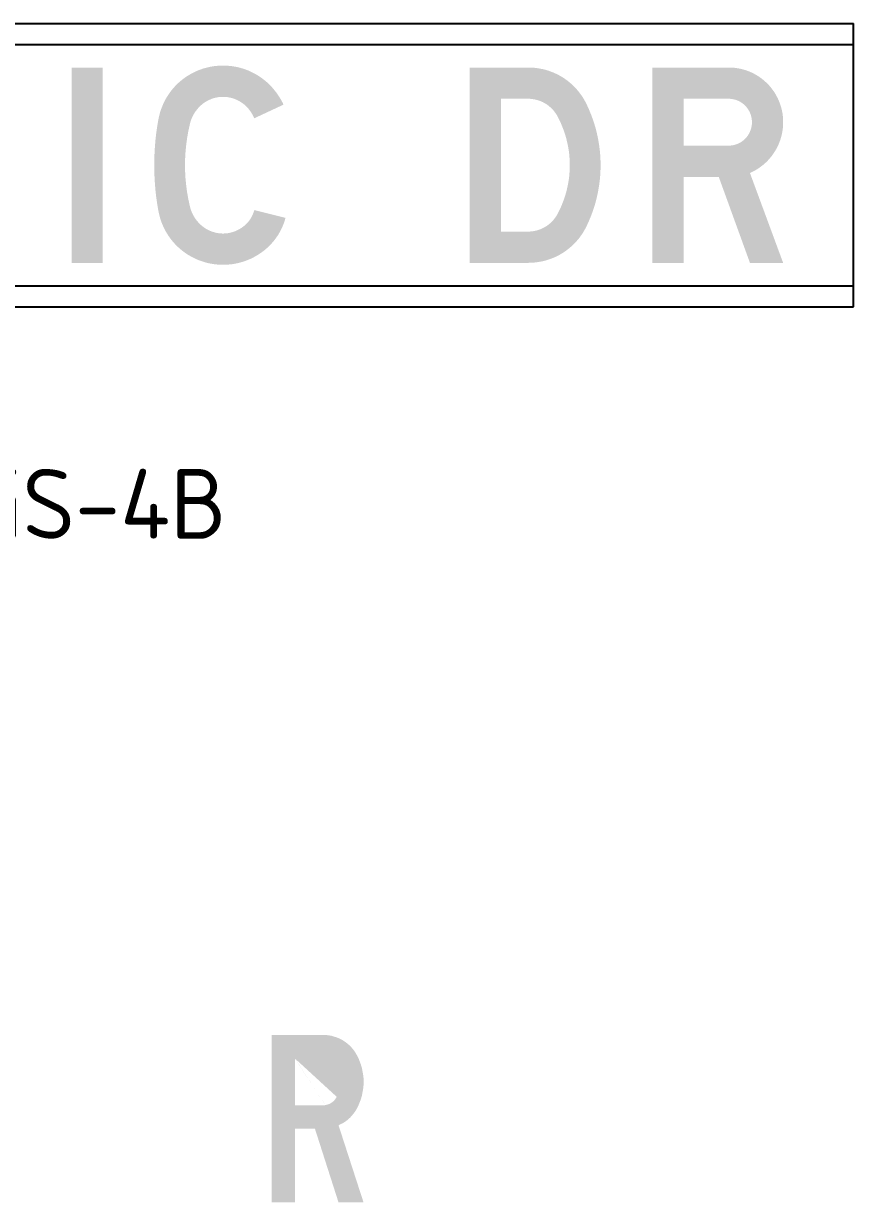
# Model space of a CAD drawing. Extents: x 78 to 205, y 184 to 269.
# Drawn here: x 145.4 to 204.9, y 184.6 to 269.1 of the extents above; entities that cross this region are included whole.
import ezdxf

# ---------------------------------------------------------------- set-up
doc = ezdxf.new("R2010")
doc.units = 0
doc.header["$LTSCALE"] = 12
doc.header["$MEASUREMENT"] = 0
doc.layers.add('L25', color=1, linetype='CONTINUOUS')
doc.layers.add('T50', color=7, linetype='CONTINUOUS')
doc.styles.add('ISO', font='ISO3098B')

msp = doc.modelspace()

# ---------------------------------------------------------------- hatches: boundary and pattern name
at = {"layer": 'L25'}
for points in [[(151.059, 251.949), (148.818, 251.949), (148.818, 265.95), (151.059, 265.95)], [(159.683, 266.09), (159.529, 266.09), (159.374, 266.08), (159.22, 266.066), (159.066, 266.051), (158.917, 266.027), (158.762, 266.003), (158.613, 265.969), (158.464, 265.931), (158.314, 265.892), (158.17, 265.844), (158.025, 265.791), (157.881, 265.738), (157.741, 265.675), (157.601, 265.608), (157.466, 265.54), (157.332, 265.468), (157.197, 265.386), (157.067, 265.304), (156.941, 265.218), (156.816, 265.126), (156.696, 265.03), (156.58, 264.933), (156.464, 264.832), (156.354, 264.721), (156.243, 264.611), (156.142, 264.5), (156.04, 264.379), (155.944, 264.259), (155.852, 264.138), (155.766, 264.008), (155.684, 263.878), (155.602, 263.748), (155.53, 263.613), (155.457, 263.474), (155.39, 263.334), (155.332, 263.194), (155.274, 263.05), (155.221, 262.905), (155.173, 262.761), (155.135, 262.611), (155.096, 262.462), (155.062, 262.312), (155.009, 262.023), (154.961, 261.73), (154.918, 261.44), (154.879, 261.151), (154.846, 260.857), (154.821, 260.564), (154.797, 260.27), (154.778, 259.981), (154.764, 259.687), (154.754, 259.393), (154.749, 259.099), (154.749, 258.805), (154.754, 258.511), (154.764, 258.217), (154.778, 257.923), (154.797, 257.629), (154.821, 257.336), (154.846, 257.042), (154.879, 256.753), (154.918, 256.459), (154.961, 256.17), (155.009, 255.881), (155.062, 255.591), (155.096, 255.442), (155.135, 255.288), (155.173, 255.143), (155.221, 254.994), (155.274, 254.85), (155.332, 254.705), (155.39, 254.565), (155.457, 254.426), (155.53, 254.286), (155.602, 254.151), (155.684, 254.021), (155.766, 253.891), (155.852, 253.766), (155.944, 253.64), (156.04, 253.52), (156.142, 253.404), (156.243, 253.289), (156.354, 253.178), (156.464, 253.072), (156.58, 252.966), (156.696, 252.869), (156.816, 252.773), (156.941, 252.681), (157.067, 252.595), (157.197, 252.513), (157.332, 252.436), (157.466, 252.359), (157.601, 252.291), (157.741, 252.224), (157.881, 252.166), (158.025, 252.108), (158.17, 252.06), (158.314, 252.012), (158.464, 251.968), (158.613, 251.93), (158.762, 251.901), (158.917, 251.872), (159.066, 251.848), (159.22, 251.834), (159.374, 251.819), (159.529, 251.814), (159.683, 251.809), (159.837, 251.814), (159.991, 251.819), (160.14, 251.834), (160.295, 251.848), (160.449, 251.872), (160.598, 251.901), (160.747, 251.93), (160.897, 251.968), (161.046, 252.012), (161.196, 252.06), (161.34, 252.108), (161.48, 252.166), (161.624, 252.224), (161.764, 252.291), (161.899, 252.359), (162.034, 252.436), (162.164, 252.513), (162.294, 252.595), (162.424, 252.681), (162.545, 252.773), (162.67, 252.869), (162.785, 252.966), (162.901, 253.072), (163.007, 253.173), (163.108, 253.274), (163.205, 253.385), (163.301, 253.496), (163.393, 253.611), (163.479, 253.727), (163.561, 253.847), (163.643, 253.968), (163.715, 254.093), (163.788, 254.223), (163.855, 254.353), (163.918, 254.483), (163.975, 254.618), (164.028, 254.753), (164.077, 254.893), (164.12, 255.028), (164.159, 255.172), (161.923, 255.731), (161.894, 255.63), (161.86, 255.534), (161.822, 255.437), (161.779, 255.341), (161.73, 255.249), (161.682, 255.158), (161.624, 255.071), (161.567, 254.984), (161.499, 254.903), (161.432, 254.825), (161.359, 254.748), (161.282, 254.676), (161.2, 254.604), (161.114, 254.536), (161.022, 254.469), (160.931, 254.411), (160.839, 254.353), (160.738, 254.305), (160.641, 254.257), (160.54, 254.214), (160.434, 254.175), (160.333, 254.146), (160.227, 254.117), (160.116, 254.093), (160.01, 254.074), (159.9, 254.064), (159.794, 254.055), (159.683, 254.05), (159.572, 254.055), (159.461, 254.064), (159.355, 254.074), (159.244, 254.093), (159.138, 254.117), (159.032, 254.146), (158.926, 254.175), (158.825, 254.214), (158.724, 254.257), (158.623, 254.305), (158.526, 254.353), (158.43, 254.411), (158.339, 254.469), (158.252, 254.536), (158.165, 254.604), (158.083, 254.676), (158.001, 254.748), (157.924, 254.83), (157.852, 254.917), (157.78, 255.004), (157.712, 255.095), (157.65, 255.187), (157.592, 255.283), (157.539, 255.38), (157.486, 255.481), (157.442, 255.582), (157.399, 255.688), (157.36, 255.794), (157.332, 255.9), (157.303, 256.011), (157.25, 256.252), (157.197, 256.492), (157.153, 256.738), (157.11, 256.979), (157.076, 257.225), (157.043, 257.47), (157.018, 257.716), (156.994, 257.962), (156.975, 258.208), (156.965, 258.458), (156.956, 258.704), (156.956, 258.95), (156.956, 259.195), (156.965, 259.446), (156.975, 259.692), (156.994, 259.937), (157.018, 260.183), (157.043, 260.429), (157.076, 260.674), (157.11, 260.92), (157.153, 261.166), (157.197, 261.407), (157.25, 261.648), (157.303, 261.889), (157.332, 261.999), (157.36, 262.105), (157.399, 262.211), (157.442, 262.317), (157.486, 262.418), (157.539, 262.52), (157.592, 262.621), (157.65, 262.712), (157.712, 262.809), (157.78, 262.895), (157.852, 262.987), (157.924, 263.069), (158.001, 263.151), (158.083, 263.228), (158.165, 263.3), (158.252, 263.368), (158.339, 263.43), (158.43, 263.488), (158.526, 263.546), (158.623, 263.599), (158.724, 263.642), (158.825, 263.686), (158.926, 263.724), (159.032, 263.758), (159.138, 263.787), (159.244, 263.806), (159.355, 263.825), (159.461, 263.84), (159.572, 263.845), (159.683, 263.849), (159.794, 263.845), (159.9, 263.84), (160.01, 263.825), (160.116, 263.806), (160.227, 263.787), (160.333, 263.758), (160.434, 263.724), (160.54, 263.686), (160.641, 263.642), (160.738, 263.599), (160.839, 263.546), (160.931, 263.488), (161.022, 263.43), (161.114, 263.368), (161.2, 263.3), (161.282, 263.228), (161.359, 263.151), (161.436, 263.069), (161.514, 262.982), (161.581, 262.895), (161.648, 262.804), (161.711, 262.708), (161.769, 262.611), (161.827, 262.515), (161.875, 262.414), (161.923, 262.312), (163.997, 263.28), (164.019, 263.291), (163.951, 263.435), (163.874, 263.575), (163.797, 263.714), (163.71, 263.849), (163.624, 263.984), (163.532, 264.114), (163.436, 264.24), (163.335, 264.365), (163.234, 264.485), (163.128, 264.606), (163.017, 264.721), (162.901, 264.832), (162.785, 264.933), (162.67, 265.03), (162.545, 265.126), (162.424, 265.218), (162.294, 265.304), (162.164, 265.386), (162.034, 265.468), (161.899, 265.54), (161.764, 265.608), (161.624, 265.675), (161.48, 265.738), (161.34, 265.791), (161.196, 265.844), (161.046, 265.892), (160.897, 265.931), (160.747, 265.969), (160.598, 266.003), (160.449, 266.027), (160.295, 266.051), (160.14, 266.066), (159.991, 266.08), (159.837, 266.09)]]:
    msp.add_hatch(color=256, dxfattribs=at).paths.add_polyline_path(points)
h = msp.add_hatch(color=256, dxfattribs=at)
h.paths.add_polyline_path([(182.881, 254.589), (182.789, 254.532), (182.693, 254.479), (182.602, 254.43), (182.5, 254.387), (182.404, 254.344), (182.303, 254.31), (182.202, 254.276), (182.096, 254.252), (181.99, 254.228), (181.884, 254.214), (181.778, 254.199), (181.672, 254.194), (181.566, 254.189), (179.605, 254.189), (179.605, 263.71), (181.566, 263.71), (181.561, 263.71), (181.566, 263.71), (181.672, 263.71), (181.778, 263.7), (181.884, 263.686), (181.99, 263.671), (182.096, 263.647), (182.202, 263.623), (182.303, 263.589), (182.404, 263.556), (182.5, 263.517), (182.602, 263.474), (182.693, 263.421), (182.789, 263.368), (182.881, 263.315), (182.968, 263.252), (183.05, 263.185), (183.131, 263.117), (183.213, 263.045), (183.29, 262.968), (183.363, 262.891), (183.43, 262.809), (183.493, 262.722), (183.555, 262.635), (183.613, 262.544), (183.666, 262.452), (183.753, 262.284), (183.835, 262.115), (183.912, 261.946), (183.984, 261.773), (184.052, 261.599), (184.119, 261.426), (184.177, 261.248), (184.235, 261.069), (184.288, 260.891), (184.331, 260.708), (184.375, 260.53), (184.413, 260.342), (184.447, 260.159), (184.476, 259.976), (184.5, 259.788), (184.519, 259.605), (184.529, 259.417), (184.538, 259.229), (184.543, 259.046), (184.543, 258.858), (184.538, 258.67), (184.529, 258.482), (184.519, 258.299), (184.5, 258.111), (184.476, 257.923), (184.447, 257.74), (184.413, 257.557), (184.375, 257.374), (184.331, 257.191), (184.288, 257.008), (184.235, 256.83), (184.177, 256.651), (184.119, 256.473), (184.052, 256.3), (183.984, 256.126), (183.912, 255.953), (183.835, 255.784), (183.753, 255.616), (183.666, 255.452), (183.613, 255.355), (183.555, 255.269), (183.493, 255.177), (183.43, 255.095), (183.363, 255.009), (183.29, 254.931), (183.213, 254.854), (183.131, 254.782), (183.05, 254.715), (182.968, 254.647)], flags=16)
h.paths.add_polyline_path([(184.476, 252.975), (184.36, 252.884), (184.24, 252.792), (184.114, 252.71), (183.989, 252.628), (183.859, 252.551), (183.729, 252.479), (183.594, 252.412), (183.459, 252.349), (183.319, 252.291), (183.18, 252.238), (183.04, 252.19), (182.895, 252.142), (182.751, 252.103), (182.606, 252.065), (182.457, 252.036), (182.312, 252.012), (182.163, 251.988), (182.014, 251.973), (181.864, 251.959), (181.715, 251.954), (181.566, 251.949), (177.369, 251.949), (177.369, 265.95), (181.566, 265.95), (181.561, 265.95), (181.566, 265.95), (181.715, 265.95), (181.864, 265.94), (182.014, 265.931), (182.163, 265.911), (182.312, 265.892), (182.457, 265.863), (182.606, 265.834), (182.751, 265.801), (182.895, 265.757), (183.04, 265.714), (183.18, 265.661), (183.319, 265.608), (183.459, 265.55), (183.594, 265.487), (183.729, 265.42), (183.859, 265.348), (183.989, 265.271), (184.114, 265.194), (184.24, 265.107), (184.36, 265.02), (184.476, 264.929), (184.591, 264.832), (184.707, 264.731), (184.813, 264.63), (184.919, 264.519), (185.02, 264.413), (185.121, 264.297), (185.213, 264.182), (185.304, 264.061), (185.391, 263.941), (185.473, 263.816), (185.555, 263.686), (185.627, 263.556), (185.699, 263.425), (185.762, 263.291), (185.858, 263.093), (185.945, 262.891), (186.027, 262.688), (186.109, 262.486), (186.181, 262.279), (186.254, 262.072), (186.321, 261.864), (186.384, 261.652), (186.437, 261.44), (186.49, 261.228), (186.538, 261.016), (186.581, 260.8), (186.62, 260.588), (186.653, 260.371), (186.682, 260.154), (186.706, 259.932), (186.726, 259.716), (186.74, 259.499), (186.75, 259.277), (186.755, 259.06), (186.755, 258.839), (186.75, 258.622), (186.74, 258.405), (186.726, 258.184), (186.706, 257.967), (186.682, 257.75), (186.653, 257.533), (186.62, 257.316), (186.581, 257.099), (186.538, 256.883), (186.49, 256.671), (186.437, 256.459), (186.384, 256.247), (186.321, 256.035), (186.254, 255.828), (186.181, 255.62), (186.109, 255.413), (186.027, 255.211), (185.945, 255.009), (185.858, 254.811), (185.762, 254.609), (185.699, 254.474), (185.627, 254.344), (185.555, 254.214), (185.473, 254.083), (185.391, 253.963), (185.304, 253.838), (185.213, 253.717), (185.121, 253.602), (185.02, 253.491), (184.919, 253.38), (184.813, 253.274), (184.707, 253.168), (184.591, 253.072)])
h = msp.add_hatch(color=256, dxfattribs=at)
h.paths.add_polyline_path([(198.621, 259.157), (198.52, 259.065), (198.414, 258.974), (198.303, 258.887), (198.192, 258.805), (198.077, 258.723), (197.961, 258.646), (197.841, 258.579), (197.72, 258.511), (197.595, 258.449), (197.465, 258.391), (199.845, 251.949), (197.465, 251.949), (195.229, 258.111), (192.71, 258.111), (192.71, 251.949), (190.469, 251.949), (190.469, 265.95), (195.928, 265.95), (195.923, 265.95), (195.928, 265.95), (196.063, 265.95), (196.202, 265.94), (196.337, 265.931), (196.472, 265.916), (196.607, 265.892), (196.742, 265.868), (196.877, 265.839), (197.012, 265.801), (197.142, 265.762), (197.272, 265.719), (197.397, 265.671), (197.523, 265.618), (197.648, 265.56), (197.773, 265.497), (197.889, 265.43), (198.009, 265.362), (198.125, 265.285), (198.236, 265.208), (198.346, 265.126), (198.452, 265.039), (198.554, 264.948), (198.655, 264.856), (198.751, 264.76), (198.848, 264.659), (198.934, 264.558), (199.021, 264.447), (199.103, 264.341), (199.185, 264.225), (199.257, 264.114), (199.329, 263.994), (199.392, 263.873), (199.455, 263.753), (199.512, 263.628), (199.565, 263.503), (199.614, 263.372), (199.657, 263.242), (199.7, 263.112), (199.734, 262.982), (199.763, 262.847), (199.792, 262.712), (199.811, 262.577), (199.826, 262.443), (199.84, 262.303), (199.845, 262.168), (199.845, 262.028), (199.845, 261.889), (199.835, 261.754), (199.826, 261.614), (199.806, 261.474), (199.787, 261.334), (199.758, 261.2), (199.729, 261.065), (199.691, 260.93), (199.652, 260.795), (199.604, 260.665), (199.556, 260.535), (199.503, 260.405), (199.44, 260.279), (199.377, 260.154), (199.31, 260.034), (199.238, 259.913), (199.161, 259.798), (199.084, 259.682), (198.997, 259.571), (198.91, 259.465), (198.819, 259.359), (198.722, 259.258)])
h.paths.add_polyline_path([(196.549, 260.467), (196.463, 260.438), (196.376, 260.409), (196.289, 260.39), (196.198, 260.371), (196.111, 260.361), (196.019, 260.352), (195.928, 260.352), (192.71, 260.352), (192.71, 263.71), (195.928, 263.71), (195.923, 263.71), (195.928, 263.71), (196.019, 263.71), (196.111, 263.7), (196.198, 263.69), (196.289, 263.671), (196.376, 263.652), (196.463, 263.623), (196.549, 263.594), (196.636, 263.556), (196.718, 263.517), (196.795, 263.474), (196.872, 263.425), (196.944, 263.372), (197.017, 263.315), (197.084, 263.252), (197.152, 263.189), (197.209, 263.122), (197.267, 263.05), (197.32, 262.977), (197.368, 262.9), (197.412, 262.818), (197.455, 262.736), (197.489, 262.655), (197.523, 262.568), (197.547, 262.481), (197.571, 262.394), (197.585, 262.303), (197.6, 262.211), (197.605, 262.12), (197.605, 262.028), (197.605, 261.942), (197.6, 261.85), (197.585, 261.758), (197.571, 261.667), (197.547, 261.58), (197.523, 261.493), (197.489, 261.407), (197.455, 261.325), (197.412, 261.243), (197.368, 261.161), (197.32, 261.084), (197.267, 261.012), (197.209, 260.939), (197.152, 260.872), (197.084, 260.809), (197.017, 260.747), (196.944, 260.689), (196.872, 260.636), (196.795, 260.588), (196.718, 260.544), (196.636, 260.501)], flags=16)
h = msp.add_hatch(color=256, dxfattribs=at)
h.paths.add_polyline_path([(166.856, 196.605), (166.87, 196.605)], flags=16)
edge = h.paths.add_edge_path()
edge.add_line((163.166, 196.605), (166.87, 196.605))
edge.add_line((167.074, 196.605), (166.87, 196.605))
edge.add_line((167.074, 196.605), (167.264, 196.576))
edge.add_line((167.264, 196.576), (167.454, 196.547))
edge.add_line((167.454, 196.547), (167.643, 196.489))
edge.add_line((167.643, 196.489), (167.833, 196.43))
edge.add_line((167.833, 196.43), (168.022, 196.357))
edge.add_line((168.022, 196.357), (168.197, 196.27))
edge.add_line((168.197, 196.27), (168.358, 196.168))
edge.add_line((168.358, 196.168), (168.518, 196.051))
edge.add_line((168.518, 196.051), (168.664, 195.934))
edge.add_line((168.664, 195.934), (168.81, 195.803))
edge.add_line((168.81, 195.803), (168.941, 195.657))
edge.add_line((168.941, 195.657), (169.072, 195.497))
edge.add_line((169.072, 195.497), (169.174, 195.336))
edge.add_line((169.174, 195.336), (169.277, 195.161))
edge.add_line((169.277, 195.161), (169.393, 194.943))
edge.add_line((169.393, 194.943), (169.481, 194.709))
edge.add_line((169.481, 194.709), (169.568, 194.476))
edge.add_line((169.568, 194.476), (169.641, 194.243))
edge.add_line((169.641, 194.243), (169.685, 193.995))
edge.add_line((169.685, 193.995), (169.729, 193.747))
edge.add_line((169.729, 193.747), (169.758, 193.499))
edge.add_line((169.758, 193.499), (169.758, 193.251))
edge.add_line((169.758, 193.251), (169.758, 193.003))
edge.add_line((169.758, 193.003), (169.729, 192.755))
edge.add_line((169.729, 192.755), (169.685, 192.507))
edge.add_line((169.685, 192.507), (169.641, 192.259))
edge.add_line((169.641, 192.259), (169.568, 192.011))
edge.add_line((169.568, 192.011), (169.481, 191.778))
edge.add_line((169.481, 191.778), (169.393, 191.559))
edge.add_line((169.393, 191.559), (169.277, 191.326))
edge.add_line((169.277, 191.326), (169.174, 191.151))
edge.add_line((169.174, 191.151), (169.058, 190.991))
edge.add_line((169.058, 190.991), (168.927, 190.83))
edge.add_line((168.927, 190.83), (168.795, 190.684))
edge.add_line((168.795, 190.684), (168.649, 190.553))
edge.add_line((168.649, 190.553), (168.489, 190.422))
edge.add_line((168.489, 190.422), (168.314, 190.305))
edge.add_line((168.314, 190.305), (168.139, 190.218))
edge.add_line((168.139, 190.218), (167.964, 190.13))
edge.add_line((167.964, 190.13), (169.758, 184.603))
edge.add_line((169.758, 184.603), (167.964, 184.603))
edge.add_line((167.964, 184.603), (166.272, 189.882))
edge.add_line((166.272, 189.882), (164.843, 189.882))
edge.add_line((164.843, 189.882), (164.843, 184.603))
edge.add_line((164.843, 184.603), (163.166, 184.603))
edge.add_line((163.166, 184.603), (163.166, 196.605))
h.paths.add_polyline_path([(166.856, 194.928), (166.87, 194.928)], flags=0)
edge = h.paths.add_edge_path(flags=16)
edge.add_line((166.87, 191.574), (164.843, 191.574))
edge.add_line((164.843, 191.574), (164.843, 194.928))
edge.add_line((164.843, 194.928), (166.87, 194.928))
edge.add_line((167.002, 194.928), (166.87, 194.928))
edge.add_line((167.002, 194.928), (167.118, 194.899))
edge.add_line((167.118, 194.899), (167.235, 194.87))
edge.add_line((167.235, 194.87), (167.337, 194.826))
edge.add_line((167.337, 194.826), (167.439, 194.768))
edge.add_line((167.439, 194.768), (167.541, 194.695))
edge.add_line((167.541, 194.695), (167.629, 194.622))
edge.add_line((167.629, 194.622), (167.702, 194.534))
edge.add_line((167.702, 194.534), (167.774, 194.432))
edge.add_line((167.774, 194.432), (167.833, 194.33))
edge.add_line((167.833, 194.33), (167.906, 194.155))
edge.add_line((167.906, 194.155), (167.979, 193.98))
edge.add_line((167.979, 193.98), (168.022, 193.805))
edge.add_line((168.022, 193.805), (168.052, 193.616))
edge.add_line((168.052, 193.616), (168.081, 193.441))
edge.add_line((168.081, 193.441), (168.081, 193.251))
edge.add_line((168.081, 193.251), (168.081, 193.061))
edge.add_line((168.081, 193.061), (168.052, 192.872))
edge.add_line((168.052, 192.872), (168.022, 192.697))
edge.add_line((168.022, 192.697), (167.979, 192.522))
edge.add_line((167.979, 192.522), (167.906, 192.332))
edge.add_line((167.906, 192.332), (167.833, 192.172))
edge.add_line((167.833, 192.172), (167.774, 192.07))
edge.add_line((167.774, 192.07), (167.702, 191.968))
edge.add_line((167.702, 191.968), (167.629, 191.88))
edge.add_line((167.629, 191.88), (167.541, 191.807))
edge.add_line((167.541, 191.807), (167.439, 191.734))
edge.add_line((167.439, 191.734), (167.337, 191.676))
edge.add_line((167.337, 191.676), (167.235, 191.632))
edge.add_line((167.235, 191.632), (167.118, 191.603))
edge.add_line((167.118, 191.603), (167.002, 191.574))
edge.add_line((167.002, 191.574), (166.87, 191.574))
edge = h.paths.add_edge_path(flags=16)
edge.add_line((164.843, 194.928), (164.829, 194.928))
edge.add_line((167.833, 192.172), (167.818, 192.172))
edge.add_line((167.964, 190.13), (167.949, 190.13))
edge.add_line((169.277, 191.326), (169.262, 191.326))
edge.add_line((167.833, 194.33), (167.818, 194.33))
edge.add_line((169.277, 195.161), (169.262, 195.161))
h = msp.add_hatch(color=256, dxfattribs=at)
h.paths.add_polyline_path([(166.856, 196.605), (166.87, 196.605)], flags=16)
edge = h.paths.add_edge_path()
edge.add_line((163.166, 196.605), (166.87, 196.605))
edge.add_line((167.074, 196.605), (166.87, 196.605))
edge.add_line((167.074, 196.605), (167.264, 196.576))
edge.add_line((167.264, 196.576), (167.454, 196.547))
edge.add_line((167.454, 196.547), (167.643, 196.489))
edge.add_line((167.643, 196.489), (167.833, 196.43))
edge.add_line((167.833, 196.43), (168.022, 196.357))
edge.add_line((168.022, 196.357), (168.197, 196.27))
edge.add_line((168.197, 196.27), (168.358, 196.168))
edge.add_line((168.358, 196.168), (168.518, 196.051))
edge.add_line((168.518, 196.051), (168.664, 195.934))
edge.add_line((168.664, 195.934), (168.81, 195.803))
edge.add_line((168.81, 195.803), (168.941, 195.657))
edge.add_line((168.941, 195.657), (169.072, 195.497))
edge.add_line((169.072, 195.497), (169.174, 195.336))
edge.add_line((169.174, 195.336), (169.277, 195.161))
edge.add_line((169.277, 195.161), (169.393, 194.943))
edge.add_line((169.393, 194.943), (169.481, 194.709))
edge.add_line((169.481, 194.709), (169.568, 194.476))
edge.add_line((169.568, 194.476), (169.641, 194.243))
edge.add_line((169.641, 194.243), (169.685, 193.995))
edge.add_line((169.685, 193.995), (169.729, 193.747))
edge.add_line((169.729, 193.747), (169.758, 193.499))
edge.add_line((169.758, 193.499), (169.758, 193.251))
edge.add_line((169.758, 193.251), (169.758, 193.003))
edge.add_line((169.758, 193.003), (169.729, 192.755))
edge.add_line((169.729, 192.755), (169.685, 192.507))
edge.add_line((169.685, 192.507), (169.641, 192.259))
edge.add_line((169.641, 192.259), (169.568, 192.011))
edge.add_line((169.568, 192.011), (169.481, 191.778))
edge.add_line((169.481, 191.778), (169.393, 191.559))
edge.add_line((169.393, 191.559), (169.277, 191.326))
edge.add_line((169.277, 191.326), (169.174, 191.151))
edge.add_line((169.174, 191.151), (169.058, 190.991))
edge.add_line((169.058, 190.991), (168.927, 190.83))
edge.add_line((168.927, 190.83), (168.795, 190.684))
edge.add_line((168.795, 190.684), (168.649, 190.553))
edge.add_line((168.649, 190.553), (168.489, 190.422))
edge.add_line((168.489, 190.422), (168.314, 190.305))
edge.add_line((168.314, 190.305), (168.139, 190.218))
edge.add_line((168.139, 190.218), (167.964, 190.13))
edge.add_line((167.964, 190.13), (169.758, 184.603))
edge.add_line((169.758, 184.603), (167.964, 184.603))
edge.add_line((167.964, 184.603), (166.272, 189.882))
edge.add_line((166.272, 189.882), (164.843, 189.882))
edge.add_line((164.843, 189.882), (164.843, 184.603))
edge.add_line((164.843, 184.603), (163.166, 184.603))
edge.add_line((163.166, 184.603), (163.166, 196.605))
h.paths.add_polyline_path([(166.856, 194.928), (166.87, 194.928)], flags=16)
edge = h.paths.add_edge_path(flags=16)
edge.add_line((166.87, 191.574), (164.843, 191.574))
edge.add_line((164.843, 191.574), (164.843, 194.928))
edge.add_line((164.843, 194.928), (166.87, 194.928))
edge.add_line((167.002, 194.928), (166.87, 194.928))
edge.add_line((167.002, 194.928), (167.118, 194.899))
edge.add_line((167.118, 194.899), (167.235, 194.87))
edge.add_line((167.235, 194.87), (167.337, 194.826))
edge.add_line((167.337, 194.826), (167.439, 194.768))
edge.add_line((167.439, 194.768), (167.541, 194.695))
edge.add_line((167.541, 194.695), (167.629, 194.622))
edge.add_line((167.629, 194.622), (167.702, 194.534))
edge.add_line((167.702, 194.534), (167.774, 194.432))
edge.add_line((167.774, 194.432), (167.833, 194.33))
edge.add_line((167.833, 194.33), (167.906, 194.155))
edge.add_line((167.906, 194.155), (167.979, 193.98))
edge.add_line((167.979, 193.98), (168.022, 193.805))
edge.add_line((168.022, 193.805), (168.052, 193.616))
edge.add_line((168.052, 193.616), (168.081, 193.441))
edge.add_line((168.081, 193.441), (168.081, 193.251))
edge.add_line((168.081, 193.251), (168.081, 193.061))
edge.add_line((168.081, 193.061), (168.052, 192.872))
edge.add_line((168.052, 192.872), (168.022, 192.697))
edge.add_line((168.022, 192.697), (167.979, 192.522))
edge.add_line((167.979, 192.522), (167.906, 192.332))
edge.add_line((167.906, 192.332), (167.833, 192.172))
edge.add_line((167.833, 192.172), (167.774, 192.07))
edge.add_line((167.774, 192.07), (167.702, 191.968))
edge.add_line((167.702, 191.968), (167.629, 191.88))
edge.add_line((167.629, 191.88), (167.541, 191.807))
edge.add_line((167.541, 191.807), (167.439, 191.734))
edge.add_line((167.439, 191.734), (167.337, 191.676))
edge.add_line((167.337, 191.676), (167.235, 191.632))
edge.add_line((167.235, 191.632), (167.118, 191.603))
edge.add_line((167.118, 191.603), (167.002, 191.574))
edge.add_line((167.002, 191.574), (166.87, 191.574))
edge = h.paths.add_edge_path(flags=16)
edge.add_line((164.843, 194.928), (164.829, 194.928))
edge.add_line((167.964, 190.13), (167.949, 190.13))

# ---------------------------------------------------------------- linework, layer by layer
for p, q in [((77.689, 269.1), (204.886, 269.1)), ((204.886, 248.8), (204.886, 269.1)), ((77.689, 267.6), (204.886, 267.6)), ((77.689, 250.3), (204.886, 250.3)), ((77.689, 248.8), (204.886, 248.8))]:
    msp.add_line(p, q, dxfattribs=at)

# ---------------------------------------------------------------- texts
at = {"layer": 'T50', "style": 'ISO'}
msp.add_text('MR-GS-4B', height=5, dxfattribs=at).set_placement((129.407, 232.178))

doc.saveas('drawing.dxf')
